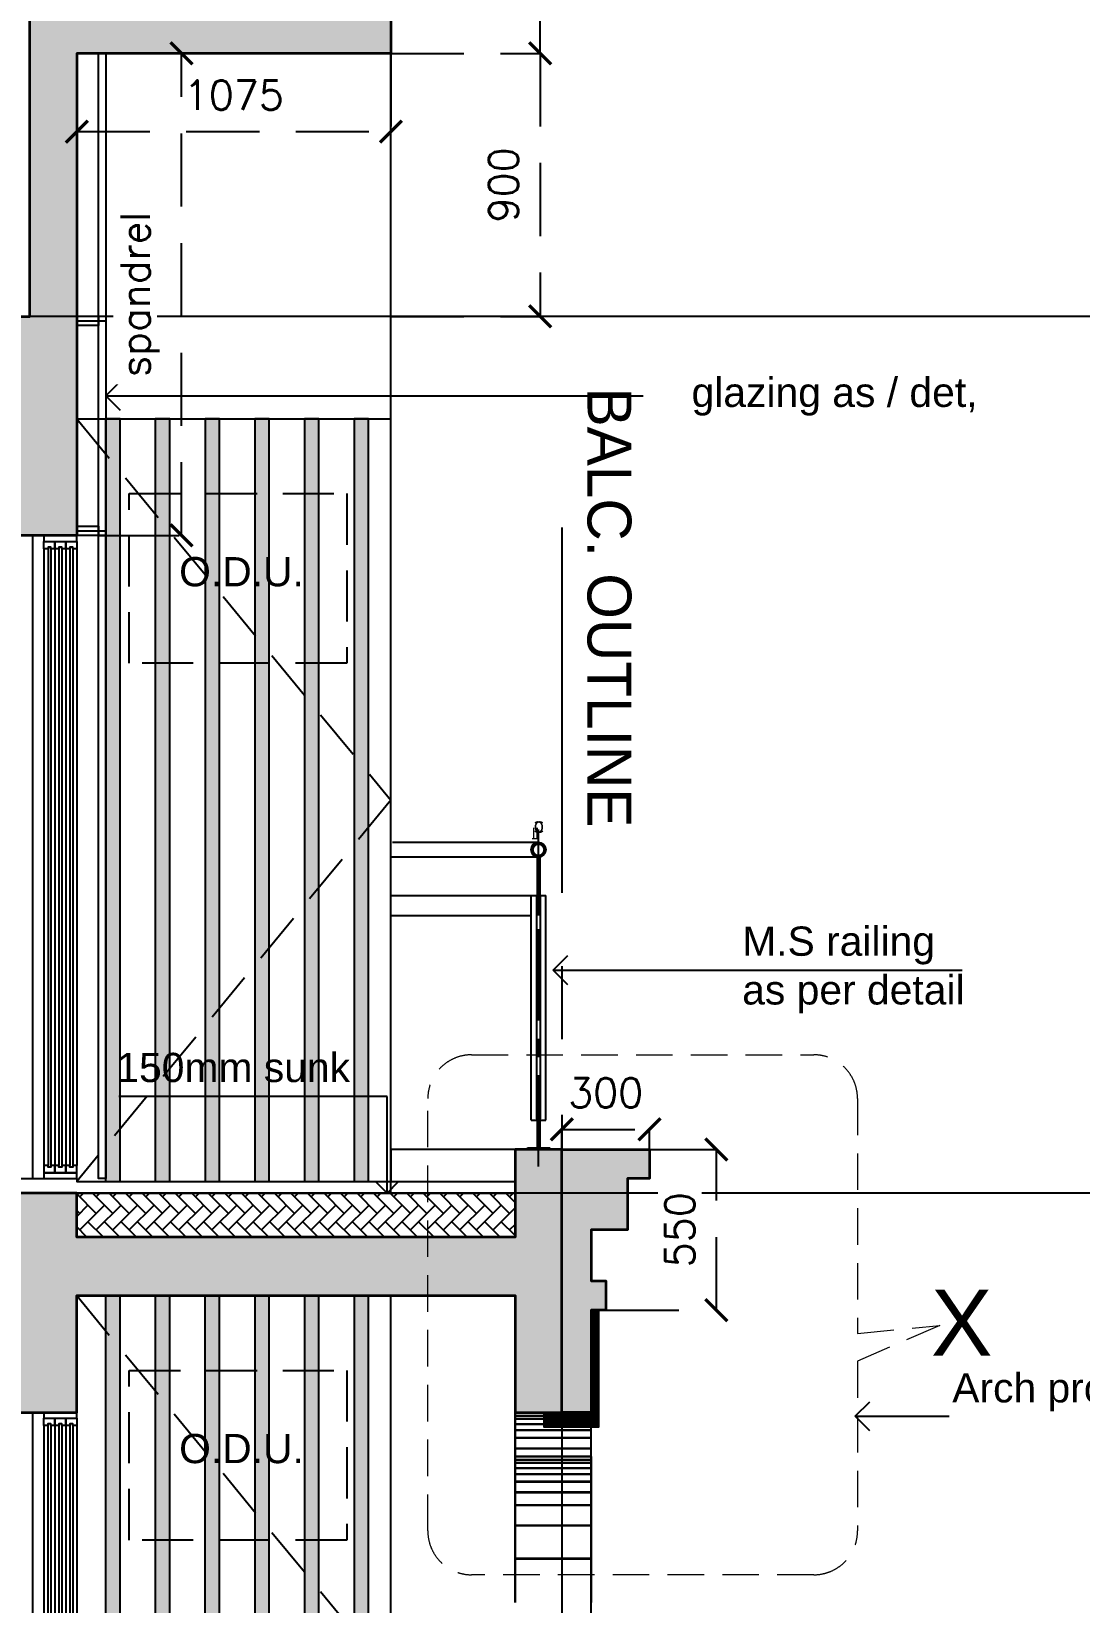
# Model space of a CAD drawing. Header units: millimetres. Extents: x 1066295 to 1300022, y -5734212 to -5454663.
# Drawn here: x 1150034 to 1153621, y -5595594 to -5590218 of the extents above; entities that cross this region are included whole.
import ezdxf

# ---------------------------------------------------------------- set-up
doc = ezdxf.new("R2010")
doc.units = ezdxf.units.MM
doc.header["$LTSCALE"] = 1000
doc.header["$MEASUREMENT"] = 0
for name, pattern in [('AUDIT_D_120904163729-0', [0]), ('T9_PROFILE SECTIONS$0$( Hidden )', [0.375, 0.25, -0.125]), ('T9_PROFILE SECTIONS$0$AUDIT_D_120904163729-0', [0]), ('T9_PROFILE SECTIONS$0$CENTER', [2, 1.25, -0.25, 0.25, -0.25]), ('T9_PROFILE SECTIONS$0$HIDDEN', [0.375, 0.25, -0.125]), ('T9_PROFILE SECTIONS$0$HIDDEN2', [0.1875, 0.125, -0.0625]), ('T9_PROFILE SECTIONS$0$T10(T7 IS SIMILAR BUT MIRROR) - DIMENSION & TEXTING$0$HIDDEN', [0.375, 0.25, -0.125]), ('T9_PROFILE SECTIONS$0$T8_PROFILE SECTIONS$0$PHANTOM2', [1.25, 0.625, -0.125, 0.125, -0.125, 0.125, -0.125])]:
    doc.linetypes.add(name, pattern=pattern)
doc.layers.get('0').update_dxf_attribs({"linetype": 'AUDIT_D_120904163729-0'})
for name, color, linetype in [('T9_PROFILE SECTIONS$0$a-alu frame', 4, 'Continuous'), ('T9_PROFILE SECTIONS$0$A-DIM', 2, 'Continuous'), ('T9_PROFILE SECTIONS$0$a-ele', 8, 'Continuous'), ('T9_PROFILE SECTIONS$0$A-SUNK SLAB', 251, 'T9_PROFILE SECTIONS$0$AUDIT_D_120904163729-0'), ('T9_PROFILE SECTIONS$0$a-window', 5, 'Continuous'), ('T9_PROFILE SECTIONS$0$DETAIL TEXT', 84, 'T9_PROFILE SECTIONS$0$HIDDEN'), ('T9_PROFILE SECTIONS$0$Elev 01', 8, 'Continuous'), ('T9_PROFILE SECTIONS$0$ELEV 5', 8, 'Continuous'), ('T9_PROFILE SECTIONS$0$F.F.L', 36, 'Continuous'), ('T9_PROFILE SECTIONS$0$GLASS', 5, 'Continuous'), ('T9_PROFILE SECTIONS$0$HATCH 150', 8, 'Continuous'), ('T9_PROFILE SECTIONS$0$Leader', 2, 'T9_PROFILE SECTIONS$0$AUDIT_D_120904163729-0'), ('T9_PROFILE SECTIONS$0$LEVEL', 7, 'Continuous'), ('T9_PROFILE SECTIONS$0$T10(T7 IS SIMILAR BUT MIRROR) - DIMENSION & TEXTING$0$A-DIMENSIONS', 2, 'T9_PROFILE SECTIONS$0$T10(T7 IS SIMILAR BUT MIRROR) - DIMENSION & TEXTING$0$HIDDEN'), ('T9_PROFILE SECTIONS$0$T8_PROFILE SECTIONS$0$A-BUILDING LINE TURNS HERE', 252, 'T9_PROFILE SECTIONS$0$T8_PROFILE SECTIONS$0$PHANTOM2')]:
    doc.layers.add(name, color=color, linetype=linetype)
for name, color, linetype, lineweight in [('T9_PROFILE SECTIONS$0$A-SLAB', 3, 'Continuous', 35), ('T9_PROFILE SECTIONS$0$a-Text', 4, 'Continuous', 0), ('T9_PROFILE SECTIONS$0$ele', 1, 'Continuous', 30), ('T9_PROFILE SECTIONS$0$R0-18-10-2014-T1-1st Podium Floor Plan$0$Text', 7, 'Continuous', 0)]:
    doc.layers.add(name, color=color, linetype=linetype, lineweight=lineweight)
doc.styles.add('T9_PROFILE SECTIONS$0$arial', font='sanss___.ttf')
doc.styles.add('T9_PROFILE SECTIONS$0$ARIAL ARROW', font='arial.ttf')
doc.styles.add('T9_PROFILE SECTIONS$0$Romans 1', font='romans.shx', dxfattribs={"height": 100})
doc.styles.add('T9_PROFILE SECTIONS$0$STANDARD', font='GOTHIC.TTF')
doc.dimstyles.new('T9_PROFILE SECTIONS$0$ALPINE S', dxfattribs={"dimscale": 0, "dimtxt": 100, "dimasz": 75, "dimexe": 0, "dimexo": 0, "dimgap": 75, "dimtad": 1, "dimdec": 0, "dimzin": 0, "dimdsep": 46, "dimtxsty": 'T9_PROFILE SECTIONS$0$Romans 1', "dimblk": 'T9_PROFILE SECTIONS$0$_ArchTick', "dimcen": 0.09, "dimclrd": 256, "dimclre": 256, "dimclrt": 7, "dimadec": 0, "dimazin": 0, "dimtfac": 1, "dimtdec": 0, "dimtofl": 0, "dimtmove": 1, "dimatfit": 0, "dimldrblk": 'T9_PROFILE SECTIONS$0$_Open90', "dimfxl": 1, "dimtolj": 1, "dimtzin": 0, "dimarcsym": 0})
pattern_1 = [(217.5, (-4522893.099, -7307377.988), (0.62993358, -19.26823769), [0, -15.2, 0, -17, 0, -16.25]), (187.5, (-4522893.1, -7307377.988), (-17.69776705, -28.22146065), [0, -8.2, 0, -13.7, 0, -5.25]), (147.5, (-4522880.799, -7307377.988), (-31.141418618, -0.056590535), [0, -5, 0, -18, 0, -23.5]), (137.5, (-4522880.8, -7307377.988), (-30.06126605, -8.77675565), [0, -2.5, 0, -11.8, 0, -13.5])]

# ---------------------------------------------------------------- blocks, each defined once
blk = doc.blocks.new('T9_PROFILE SECTIONS$0$A$C04612184')
at = {"layer": 'T9_PROFILE SECTIONS$0$LEVEL', "color": 8, "linetype": 'T9_PROFILE SECTIONS$0$HIDDEN2', "ltscale": 5}
for p, q in [((89.8181, 100.715), (-67.8271, 100.715)), ((89.8181, 97.715), (-67.8271, 97.715))]:
    blk.add_line(p, q, dxfattribs=at)
blk = doc.blocks.new('T9_PROFILE SECTIONS$0$window with railing')
at = {"layer": 'T9_PROFILE SECTIONS$0$a-ele'}
blk.add_lwpolyline([(-11244.9, -340863.7), (-11244.9, -338663.7)], dxfattribs=at)
at = {"layer": 'T9_PROFILE SECTIONS$0$a-window', "color": 250}
for p, q in [((-11394.9, -338708.7), (-11394.9, -340818.7)), ((-11381.6, -338708.7), (-11381.6, -340818.7)), ((-11371.6, -338708.7), (-11371.6, -340818.7))]:
    blk.add_line(p, q, dxfattribs=at)
at = {"layer": 'T9_PROFILE SECTIONS$0$a-window', "color": 1}
for p, q in [((-11357.4, -338708.7), (-11357.4, -340818.7)), ((-11319.9, -338708.7), (-11319.9, -340818.7)), ((-11319.9, -338708.7), (-11319.9, -340818.7)), ((-11282.4, -338708.7), (-11282.4, -340818.7))]:
    blk.add_line(p, q, dxfattribs=at)
at = {"layer": 'T9_PROFILE SECTIONS$0$a-window', "color": 5}
for p, q in [((-11344.1, -338708.7), (-11344.1, -340818.7)), ((-11334.1, -338708.7), (-11334.1, -340818.7)), ((-11306.6, -338708.7), (-11306.6, -340818.7)), ((-11296.6, -338708.7), (-11296.6, -340818.7))]:
    blk.add_line(p, q, dxfattribs=at)
at = {"layer": 'T9_PROFILE SECTIONS$0$a-window', "color": 4}
for points in [[(-11394.9, -338683.7), (-11394.9, -338663.7), (-11282.4, -338663.7), (-11282.4, -338683.7)], [(-11371.6, -338708.7), (-11357.4, -338708.7), (-11357.4, -338683.7), (-11394.9, -338683.7), (-11394.9, -338708.7), (-11381.6, -338708.7), (-11381.6, -338702.7), (-11371.6, -338702.7)], [(-11334.1, -338708.7), (-11319.9, -338708.7), (-11319.9, -338683.7), (-11357.4, -338683.7), (-11357.4, -338708.7), (-11344.1, -338708.7), (-11344.1, -338702.7), (-11334.1, -338702.7)], [(-11296.6, -338708.7), (-11282.4, -338708.7), (-11282.4, -338683.7), (-11319.9, -338683.7), (-11319.9, -338708.7), (-11306.6, -338708.7), (-11306.6, -338702.7), (-11296.6, -338702.7)], [(-11371.6, -340818.7), (-11357.4, -340818.7), (-11357.4, -340843.7), (-11394.9, -340843.7), (-11394.9, -340818.7), (-11381.6, -340818.7), (-11381.6, -340824.7), (-11371.6, -340824.7)], [(-11394.9, -340863.7), (-11394.9, -340843.7), (-11282.4, -340843.7), (-11282.4, -340863.7)], [(-11334.1, -340818.7), (-11319.9, -340818.7), (-11319.9, -340843.7), (-11357.4, -340843.7), (-11357.4, -340818.7), (-11344.1, -340818.7), (-11344.1, -340824.7), (-11334.1, -340824.7)], [(-11296.6, -340818.7), (-11282.4, -340818.7), (-11282.4, -340843.7), (-11319.9, -340843.7), (-11319.9, -340818.7), (-11306.6, -340818.7), (-11306.6, -340824.7), (-11296.6, -340824.7)]]:
    blk.add_lwpolyline(points, close=True, dxfattribs=at)
blk = doc.blocks.new('T9_PROFILE SECTIONS$0$grn')
at = {"layer": 'T9_PROFILE SECTIONS$0$ELEV 5', "ltscale": 0.7}
h = blk.add_hatch(color=256, dxfattribs=at)
h.dxf.hatch_style = 1
h.paths.add_polyline_path([(-50155, 286311.7), (-50205, 286311.7), (-50205, 283701.7), (-50155, 283701.7)])
h.paths.add_polyline_path([(-50325, 286311.7), (-50375, 286311.7), (-50375, 283701.7), (-50325, 283701.7)])
h.paths.add_polyline_path([(-50495, 286311.7), (-50545, 286311.7), (-50545, 283701.7), (-50495, 283701.7)])
h.paths.add_polyline_path([(-50665, 286311.7), (-50715, 286311.7), (-50715, 283701.7), (-50665, 283701.7)])
h.paths.add_polyline_path([(-50835, 286311.7), (-50885, 286311.7), (-50885, 283701.7), (-50835, 283701.7)])
h.paths.add_polyline_path([(-51005, 286311.7), (-51055, 286311.7), (-51055, 283701.7), (-51005, 283701.7)])
at = {"layer": 'T9_PROFILE SECTIONS$0$Elev 01', "linetype": 'ByBlock'}
for points in [[(-51005, 286311.7), (-51055, 286311.7), (-51055, 283701.7), (-51005, 283701.7)], [(-50835, 286311.7), (-50885, 286311.7), (-50885, 283701.7), (-50835, 283701.7)], [(-50665, 286311.7), (-50715, 286311.7), (-50715, 283701.7), (-50665, 283701.7)], [(-50495, 286311.7), (-50545, 286311.7), (-50545, 283701.7), (-50495, 283701.7)], [(-50325, 286311.7), (-50375, 286311.7), (-50375, 283701.7), (-50325, 283701.7)], [(-50155, 286311.7), (-50205, 286311.7), (-50205, 283701.7), (-50155, 283701.7)]]:
    blk.add_lwpolyline(points, close=True, dxfattribs=at)
at = {"layer": 'T9_PROFILE SECTIONS$0$ELEV 5', "ltscale": 0.7}
for p, q in [((-50078.9, 283701.7), (-50078.9, 286311.7)), ((-49393.9, 283811.7), (-49393.9, 285911.7))]:
    blk.add_line(p, q, dxfattribs=at)
at = {"layer": 'T9_PROFILE SECTIONS$0$ELEV 5', "linetype": 'T9_PROFILE SECTIONS$0$( Hidden )', "ltscale": 0.7}
blk.add_lwpolyline([(-51153.9, 286311.7), (-50078.9, 285006.7), (-51153.9, 283701.7)], dxfattribs=at)
blk.add_lwpolyline([(-50974.2, 286055.2), (-50230.2, 286055.2), (-50230.2, 285475.2), (-50974.2, 285475.2)], close=True, dxfattribs=at)
at = {"layer": 'T9_PROFILE SECTIONS$0$a-alu frame', "linetype": 'Continuous', "xscale": -1}
blk.add_blockref('T9_PROFILE SECTIONS$0$window with railing', (-62548.8, 624575.4), dxfattribs=at)
at = {"layer": 'T9_PROFILE SECTIONS$0$R0-18-10-2014-T1-1st Podium Floor Plan$0$Text', "insert": (-50803.5, 285838.2), "char_height": 100, "width": 1133.401, "attachment_point": 1, "style": 'T9_PROFILE SECTIONS$0$ARIAL ARROW'}
blk.add_mtext('O.D.U.', dxfattribs=at)
blk = doc.blocks.new('T9_PROFILE SECTIONS$0$_ArchTick')
at = {"color": 0, "linetype": 'ByBlock', "const_width": 0.15}
blk.add_lwpolyline([(-0.5, -0.5), (0.5, 0.5)], dxfattribs=at)
blk = doc.blocks.new('T9_PROFILE SECTIONS$0$A$C6E3644B4')
at = {"layer": 'T9_PROFILE SECTIONS$0$A-DIM', "ltscale": 0.7}
h = blk.add_hatch(color=8, dxfattribs=at)
edge = h.paths.add_edge_path()
edge.add_arc((0, 1025), 25, 0, 360)
edge = h.paths.add_edge_path(flags=17)
edge.add_arc((0, 1025), 20, 0, 360)
for points in [[(6, 868.7), (-6, 868.7), (-6, 843.7), (6, 843.7)], [(6, 130), (-6, 130), (-6, 105), (6, 105)]]:
    blk.add_hatch(color=8, dxfattribs=at).paths.add_polyline_path(points)
at = {"layer": 'T9_PROFILE SECTIONS$0$A-DIM', "color": 5, "linetype": 'T9_PROFILE SECTIONS$0$CENTER', "ltscale": 0.25}
blk.add_line((0, -59), (0, 1094.7), dxfattribs=at)
at = {"layer": 'T9_PROFILE SECTIONS$0$A-DIM', "ltscale": 0.7}
for p, q in [((-5, 1000.1), (-5, 868.4)), ((5, 1000.1), (5, 868.4)), ((25, 868.4), (-25, 868.4)), ((-25, 100.4), (-25, 868.4)), ((25, 100.4), (25, 868.4)), ((25, 100.4), (-25, 100.4)), ((-5, 100.4), (-5, 5)), ((5, 100.4), (5, 5))]:
    blk.add_line(p, q, dxfattribs=at)
blk.add_lwpolyline([(37.5, 5), (-37.5, 5), (-37.5, 0), (37.5, 0)], close=True, dxfattribs=at)
for radius in [25, 20]:
    blk.add_circle((0, 1025), radius, dxfattribs=at)
at = {"layer": 'T9_PROFILE SECTIONS$0$GLASS', "ltscale": 0.7}
for points in [[(-6, 868.4), (-6, 843.7), (6, 843.7), (6, 868.4)], [(-6, 105), (6, 105), (6, 868.4), (-6, 868.4)], [(-6, 130), (-6, 105), (6, 105), (6, 130)]]:
    blk.add_lwpolyline(points, close=True, dxfattribs=at)
at = {"layer": 'T9_PROFILE SECTIONS$0$DETAIL TEXT', "color": 0, "char_height": 40, "width": 489.252, "attachment_point": 1, "style": 'T9_PROFILE SECTIONS$0$arial'}
for s, insert in [('{\\fCalibri|b0|i0|c0|p34;C}', (-17.8, 1122.7)), ('{\\fCalibri|b0|i0|c0|p34;L}', (-2.8, 1100.5))]:
    blk.add_mtext(s, dxfattribs=dict(at, insert=insert))
blk = doc.blocks.new('*D436')
at = {"layer": 'T9_PROFILE SECTIONS$0$T10(T7 IS SIMILAR BUT MIRROR) - DIMENSION & TEXTING$0$A-DIMENSIONS', "linetype": 'T9_PROFILE SECTIONS$0$HIDDEN', "lineweight": -2, "transparency": 16777216}
for p, q in [((1153009.7, -5587895.1), (1153520.3, -5587895.1)), ((1153009.7, -5588795.1), (1153520.3, -5588795.1))]:
    blk.add_line(p, q, dxfattribs=at)
at = {"layer": 'T9_PROFILE SECTIONS$0$T10(T7 IS SIMILAR BUT MIRROR) - DIMENSION & TEXTING$0$A-DIMENSIONS', "lineweight": -2, "transparency": 16777216}
blk.add_line((1153520.3, -5587895.1), (1153520.3, -5588795.1), dxfattribs=at)
at = {"layer": 'T9_PROFILE SECTIONS$0$T10(T7 IS SIMILAR BUT MIRROR) - DIMENSION & TEXTING$0$A-DIMENSIONS', "linetype": 'ByBlock', "lineweight": -2, "transparency": 16777216, "xscale": 75, "yscale": 75, "zscale": 75}
for p, rotation in [((1153520.3, -5587895.1), 90), ((1153520.3, -5588795.1), 270)]:
    blk.add_blockref('T9_PROFILE SECTIONS$0$_ArchTick', p, dxfattribs=dict(at, rotation=rotation))
at = {"layer": 'T9_PROFILE SECTIONS$0$T10(T7 IS SIMILAR BUT MIRROR) - DIMENSION & TEXTING$0$A-DIMENSIONS', "color": 7, "linetype": 'ByBlock', "transparency": 16777216, "insert": (1153395.3, -5588345.1), "char_height": 100, "attachment_point": 5, "rotation": 90, "style": 'T9_PROFILE SECTIONS$0$Romans 1', "bg_fill": 3, "box_fill_scale": 1.25, "bg_fill_color": 256, "bg_fill_true_color": 13158600, "bg_fill_transparency": 0}
blk.add_mtext('\\A1;900', dxfattribs=at)
blk = doc.blocks.new('T9_PROFILE SECTIONS$0$_Open90')
at = {"color": 0, "linetype": 'ByBlock', "lineweight": -2}
for p, q in [((0, 0), (-1, 0)), ((-0.5, 0.5), (0, 0)), ((0, 0), (-0.5, -0.5))]:
    blk.add_line(p, q, dxfattribs=at)
blk = doc.blocks.new('*D437')
at = {"layer": 'T9_PROFILE SECTIONS$0$T10(T7 IS SIMILAR BUT MIRROR) - DIMENSION & TEXTING$0$A-DIMENSIONS', "linetype": 'T9_PROFILE SECTIONS$0$HIDDEN', "lineweight": -2, "transparency": 16777216}
for p, q in [((1153009.7, -5586795.6), (1153520.3, -5586795.6)), ((1153009.7, -5587895.1), (1153520.3, -5587895.1))]:
    blk.add_line(p, q, dxfattribs=at)
at = {"layer": 'T9_PROFILE SECTIONS$0$T10(T7 IS SIMILAR BUT MIRROR) - DIMENSION & TEXTING$0$A-DIMENSIONS', "lineweight": -2, "transparency": 16777216}
blk.add_line((1153520.3, -5587895.1), (1153520.3, -5586795.6), dxfattribs=at)
at = {"layer": 'T9_PROFILE SECTIONS$0$T10(T7 IS SIMILAR BUT MIRROR) - DIMENSION & TEXTING$0$A-DIMENSIONS', "linetype": 'ByBlock', "lineweight": -2, "transparency": 16777216, "xscale": 75, "yscale": 75, "zscale": 75}
for p, rotation in [((1153520.3, -5586795.6), 90), ((1153520.3, -5587895.1), 270)]:
    blk.add_blockref('T9_PROFILE SECTIONS$0$_ArchTick', p, dxfattribs=dict(at, rotation=rotation))
at = {"layer": 'T9_PROFILE SECTIONS$0$T10(T7 IS SIMILAR BUT MIRROR) - DIMENSION & TEXTING$0$A-DIMENSIONS', "color": 7, "linetype": 'ByBlock', "transparency": 16777216, "insert": (1153395.3, -5587345.4), "char_height": 100, "attachment_point": 5, "rotation": 90, "style": 'T9_PROFILE SECTIONS$0$Romans 1', "bg_fill": 3, "box_fill_scale": 1.25, "bg_fill_color": 256, "bg_fill_true_color": 13158600, "bg_fill_transparency": 0}
blk.add_mtext('\\A1;1100', dxfattribs=at)
blk = doc.blocks.new('*D439')
at = {"layer": 'T9_PROFILE SECTIONS$0$T10(T7 IS SIMILAR BUT MIRROR) - DIMENSION & TEXTING$0$A-DIMENSIONS', "linetype": 'T9_PROFILE SECTIONS$0$HIDDEN', "lineweight": -2, "transparency": 16777216}
for p, q in [((1151934.7, -5587895.1), (1151934.7, -5588162.9)), ((1153009.7, -5587895.1), (1153009.7, -5588162.9))]:
    blk.add_line(p, q, dxfattribs=at)
at = {"layer": 'T9_PROFILE SECTIONS$0$T10(T7 IS SIMILAR BUT MIRROR) - DIMENSION & TEXTING$0$A-DIMENSIONS', "lineweight": -2, "transparency": 16777216}
blk.add_line((1151934.7, -5588162.9), (1153009.7, -5588162.9), dxfattribs=at)
at = {"layer": 'T9_PROFILE SECTIONS$0$T10(T7 IS SIMILAR BUT MIRROR) - DIMENSION & TEXTING$0$A-DIMENSIONS', "linetype": 'ByBlock', "lineweight": -2, "transparency": 16777216, "xscale": 75, "yscale": 75, "zscale": 75, "rotation": 180}
blk.add_blockref('T9_PROFILE SECTIONS$0$_ArchTick', (1151934.7, -5588162.9), dxfattribs=at)
at = {"layer": 'T9_PROFILE SECTIONS$0$T10(T7 IS SIMILAR BUT MIRROR) - DIMENSION & TEXTING$0$A-DIMENSIONS', "linetype": 'ByBlock', "lineweight": -2, "transparency": 16777216, "xscale": 75, "yscale": 75, "zscale": 75}
blk.add_blockref('T9_PROFILE SECTIONS$0$_ArchTick', (1153009.7, -5588162.9), dxfattribs=at)
at = {"layer": 'T9_PROFILE SECTIONS$0$T10(T7 IS SIMILAR BUT MIRROR) - DIMENSION & TEXTING$0$A-DIMENSIONS', "color": 7, "linetype": 'ByBlock', "transparency": 16777216, "insert": (1152472.2, -5588037.9), "char_height": 100, "attachment_point": 5, "style": 'T9_PROFILE SECTIONS$0$Romans 1', "bg_fill": 3, "box_fill_scale": 1.25, "bg_fill_color": 256, "bg_fill_true_color": 13158600, "bg_fill_transparency": 0}
blk.add_mtext('\\A1;1075', dxfattribs=at)
blk = doc.blocks.new('*D442')
at = {"layer": 'T9_PROFILE SECTIONS$0$T10(T7 IS SIMILAR BUT MIRROR) - DIMENSION & TEXTING$0$A-DIMENSIONS', "linetype": 'T9_PROFILE SECTIONS$0$HIDDEN', "lineweight": -2, "transparency": 16777216}
for p, q in [((1153894.7, -5591645.1), (1154123.4, -5591645.1)), ((1153744.7, -5592195.1), (1154123.4, -5592195.1))]:
    blk.add_line(p, q, dxfattribs=at)
at = {"layer": 'T9_PROFILE SECTIONS$0$T10(T7 IS SIMILAR BUT MIRROR) - DIMENSION & TEXTING$0$A-DIMENSIONS', "lineweight": -2, "transparency": 16777216}
blk.add_line((1154123.4, -5592195.1), (1154123.4, -5591645.1), dxfattribs=at)
at = {"layer": 'T9_PROFILE SECTIONS$0$T10(T7 IS SIMILAR BUT MIRROR) - DIMENSION & TEXTING$0$A-DIMENSIONS', "linetype": 'ByBlock', "lineweight": -2, "transparency": 16777216, "xscale": 75, "yscale": 75, "zscale": 75}
for p, rotation in [((1154123.4, -5591645.1), 90), ((1154123.4, -5592195.1), 270)]:
    blk.add_blockref('T9_PROFILE SECTIONS$0$_ArchTick', p, dxfattribs=dict(at, rotation=rotation))
at = {"layer": 'T9_PROFILE SECTIONS$0$T10(T7 IS SIMILAR BUT MIRROR) - DIMENSION & TEXTING$0$A-DIMENSIONS', "color": 7, "linetype": 'ByBlock', "transparency": 16777216, "insert": (1153998.4, -5591920.1), "char_height": 100, "attachment_point": 5, "rotation": 90, "style": 'T9_PROFILE SECTIONS$0$Romans 1', "bg_fill": 3, "box_fill_scale": 1.25, "bg_fill_color": 256, "bg_fill_true_color": 13158600, "bg_fill_transparency": 0}
blk.add_mtext('\\A1;550', dxfattribs=at)
blk = doc.blocks.new('*D443')
at = {"layer": 'T9_PROFILE SECTIONS$0$T10(T7 IS SIMILAR BUT MIRROR) - DIMENSION & TEXTING$0$A-DIMENSIONS', "linetype": 'T9_PROFILE SECTIONS$0$HIDDEN', "lineweight": -2, "transparency": 16777216}
for p, q in [((1153594.7, -5591645.1), (1153594.7, -5591576.5)), ((1153894.7, -5591645.1), (1153894.7, -5591576.5))]:
    blk.add_line(p, q, dxfattribs=at)
at = {"layer": 'T9_PROFILE SECTIONS$0$T10(T7 IS SIMILAR BUT MIRROR) - DIMENSION & TEXTING$0$A-DIMENSIONS', "lineweight": -2, "transparency": 16777216}
blk.add_line((1153594.7, -5591576.5), (1153894.7, -5591576.5), dxfattribs=at)
at = {"layer": 'T9_PROFILE SECTIONS$0$T10(T7 IS SIMILAR BUT MIRROR) - DIMENSION & TEXTING$0$A-DIMENSIONS', "color": 7, "linetype": 'ByBlock', "transparency": 16777216, "insert": (1153744.7, -5591451.5), "char_height": 100, "attachment_point": 5, "style": 'T9_PROFILE SECTIONS$0$Romans 1', "bg_fill": 3, "box_fill_scale": 1.25, "bg_fill_color": 256, "bg_fill_true_color": 13158600, "bg_fill_transparency": 0}
blk.add_mtext('\\A1;300', dxfattribs=at)
at = {"layer": 'T9_PROFILE SECTIONS$0$T10(T7 IS SIMILAR BUT MIRROR) - DIMENSION & TEXTING$0$A-DIMENSIONS', "linetype": 'ByBlock', "lineweight": -2, "transparency": 16777216, "xscale": 75, "yscale": 75, "zscale": 75, "rotation": 180}
blk.add_blockref('T9_PROFILE SECTIONS$0$_ArchTick', (1153594.7, -5591576.5), dxfattribs=at)
at = {"layer": 'T9_PROFILE SECTIONS$0$T10(T7 IS SIMILAR BUT MIRROR) - DIMENSION & TEXTING$0$A-DIMENSIONS', "linetype": 'ByBlock', "lineweight": -2, "transparency": 16777216, "xscale": 75, "yscale": 75, "zscale": 75}
blk.add_blockref('T9_PROFILE SECTIONS$0$_ArchTick', (1153894.7, -5591576.5), dxfattribs=at)
blk = doc.blocks.new('*D444')
at = {"layer": 'T9_PROFILE SECTIONS$0$T10(T7 IS SIMILAR BUT MIRROR) - DIMENSION & TEXTING$0$A-DIMENSIONS', "linetype": 'T9_PROFILE SECTIONS$0$HIDDEN', "lineweight": -2, "transparency": 16777216}
for p, q in [((1152034.7, -5587895.1), (1152292.9, -5587895.1)), ((1152034.7, -5589544.3), (1152292.9, -5589544.3))]:
    blk.add_line(p, q, dxfattribs=at)
at = {"layer": 'T9_PROFILE SECTIONS$0$T10(T7 IS SIMILAR BUT MIRROR) - DIMENSION & TEXTING$0$A-DIMENSIONS', "lineweight": -2, "transparency": 16777216}
blk.add_line((1152292.9, -5589544.3), (1152292.9, -5587895.1), dxfattribs=at)
at = {"layer": 'T9_PROFILE SECTIONS$0$T10(T7 IS SIMILAR BUT MIRROR) - DIMENSION & TEXTING$0$A-DIMENSIONS', "linetype": 'ByBlock', "lineweight": -2, "transparency": 16777216, "xscale": 75, "yscale": 75, "zscale": 75}
for p, rotation in [((1152292.9, -5587895.1), 90), ((1152292.9, -5589544.3), 270)]:
    blk.add_blockref('T9_PROFILE SECTIONS$0$_ArchTick', p, dxfattribs=dict(at, rotation=rotation))
at = {"layer": 'T9_PROFILE SECTIONS$0$T10(T7 IS SIMILAR BUT MIRROR) - DIMENSION & TEXTING$0$A-DIMENSIONS', "color": 7, "linetype": 'ByBlock', "transparency": 16777216, "insert": (1152151.2, -5588719.7), "char_height": 100, "attachment_point": 5, "rotation": 90, "style": 'T9_PROFILE SECTIONS$0$Romans 1', "bg_fill": 3, "box_fill_scale": 1.25, "bg_fill_color": 256, "bg_fill_true_color": 13158600, "bg_fill_transparency": 0}
blk.add_mtext('\\A1;spandrel', dxfattribs=at)
blk = doc.blocks.new('T9_PROFILE SECTIONS')
at = {"layer": 'T9_PROFILE SECTIONS$0$A-DIM', "ltscale": 0.7}
h = blk.add_hatch(color=8, dxfattribs=at)
edge = h.paths.add_edge_path()
edge.add_arc((1153514.7034, -5590620.054), 25, 180, 540, ccw=False)
edge = h.paths.add_edge_path(flags=17)
edge.add_arc((1153514.7034, -5590620.054), 20, 180, 540, ccw=False)
blk.add_hatch(color=8, dxfattribs=at).paths.add_polyline_path([(1153508.6741, -5590776.3065), (1153520.6741, -5590776.3065), (1153520.6741, -5590801.3065), (1153508.6741, -5590801.3065)])
at = {"layer": 'T9_PROFILE SECTIONS$0$A-SUNK SLAB', "linetype": 'ByBlock'}
h = blk.add_hatch(dxfattribs=at)
h.set_pattern_fill('AR-HBONE', color=256, scale=10)
h.set_pattern_definition([(135, (-4515196.416, -7052599.58), (-56.5685425, 2e-14), [120, -40]), (225, (-4515224.7, -7052571.298), (-56.5685425, 2e-14), [120, -40])])
h.paths.add_polyline_path([(1153434.7034, -5591945.054), (1151934.7034, -5591945.054), (1151934.7034, -5591795.054), (1153434.7034, -5591795.054)])
at = {"layer": 'T9_PROFILE SECTIONS$0$HATCH 150'}
h = blk.add_hatch(color=8, dxfattribs=at)
h.dxf.hatch_style = 1
h.paths.add_polyline_path([(1149971.3296, -5588795.054), (1151774.6519, -5588795.0546), (1151774.6519, -5587745.0733), (1152849.6474, -5587745.0733), (1152849.6474, -5585490.1919), (1153439.8417, -5585490.2476), (1153439.8417, -5585590.2797), (1153314.8015, -5585590.2797), (1153314.8015, -5586470.5612), (1153164.7533, -5586470.5612), (1153164.7533, -5586695.5607), (1153214.7693, -5586695.5607), (1153214.7693, -5586795.6135), (1153009.7034, -5586795.6135), (1153009.7034, -5587895.1215), (1151934.7034, -5587895.1215), (1151934.7034, -5589545.0541), (1151734.7034, -5589545.054), (1151734.7034, -5588945.0542), (1149971.3296, -5588945.0542)])
h = blk.add_hatch(color=8, dxfattribs=at)
h.dxf.hatch_style = 1
h.paths.add_polyline_path([(1153434.7034, -5591645.054), (1153434.7034, -5591795.054), (1153434.7034, -5591945.054), (1151934.7034, -5591945.054), (1151934.7034, -5591795.054), (1149971.3296, -5591795.054), (1149971.3296, -5591995.054), (1151734.7034, -5591995.054), (1151734.7034, -5592545.054), (1151934.7034, -5592545.054), (1151934.7034, -5592145.054), (1153434.7034, -5592145.054), (1153434.7034, -5592545.054), (1153594.7034, -5592545.054), (1153594.7034, -5591645.054)])
h = blk.add_hatch(dxfattribs=at)
h.set_pattern_fill('AR-SAND', color=8, scale=10, angle=450)
h.set_pattern_definition(pattern_1)
h.paths.add_polyline_path([(1153594.7034, -5592545.408), (1153594.7034, -5592545.054), (1153594.7034, -5591645.054), (1153894.7034, -5591645.054), (1153894.7034, -5591745.0546), (1153819.733, -5591745.0546), (1153819.733, -5591920.055), (1153694.733, -5591920.055), (1153694.733, -5592095.0546), (1153744.733, -5592095.0546), (1153744.733, -5592195.055), (1153694.6543, -5592195.0673), (1153694.7403, -5592545.408)])
h = blk.add_hatch(dxfattribs=at)
h.set_pattern_fill('AR-SAND', color=8, scale=10, angle=450)
h.set_pattern_definition(pattern_1)
h.paths.add_polyline_path([(1153594.7034, -5592545.408), (1153594.7034, -5592545.054), (1153594.7034, -5591645.054), (1153894.7034, -5591645.054), (1153894.7034, -5591745.0546), (1153819.733, -5591745.0546), (1153819.733, -5591920.055), (1153694.733, -5591920.055), (1153694.733, -5592095.0546), (1153744.733, -5592095.0546), (1153744.733, -5592195.055), (1153694.6543, -5592195.0673), (1153694.7403, -5592545.408)])
at = {"layer": 'T9_PROFILE SECTIONS$0$T10(T7 IS SIMILAR BUT MIRROR) - DIMENSION & TEXTING$0$A-DIMENSIONS', "linetype": 'ByBlock'}
h = blk.add_hatch(dxfattribs=at)
h.set_pattern_fill('ANSI31', color=256, scale=25)
h.set_pattern_definition([(45, (33860.9225, 76800), (-2.2097086912, 2.2097086912), [])])
edge = h.paths.add_edge_path()
edge.add_line((1153535.6039, -5592545.054), (1153694.7001, -5592545.0332))
edge.add_line((1153694.7001, -5592545.0332), (1153694.6543, -5592195.0673))
edge.add_line((1153694.6543, -5592195.0673), (1153719.6936, -5592195.0611))
edge.add_line((1153719.6936, -5592195.0611), (1153719.6936, -5592595.0541))
edge.add_line((1153719.6936, -5592595.0541), (1153534.6665, -5592595.0541))
edge.add_line((1153534.6665, -5592595.0541), (1153534.6665, -5592545.408))
at = {"layer": 'T9_PROFILE SECTIONS$0$A-DIM', "color": 5, "linetype": 'T9_PROFILE SECTIONS$0$CENTER', "ltscale": 0.25}
blk.add_line((1153514.7034, -5590844.7498), (1153514.7034, -5590550.3419), dxfattribs=at)
at = {"layer": 'T9_PROFILE SECTIONS$0$A-DIM', "ltscale": 0.7}
for p, q in [((1153509.7034, -5590644.9186), (1153509.7034, -5590776.654)), ((1153519.7034, -5590644.9186), (1153519.7034, -5590776.654)), ((1153489.7034, -5590844.7499), (1153489.7034, -5590776.654)), ((1153489.7034, -5590776.654), (1153539.7034, -5590776.654)), ((1153539.7034, -5590844.7497), (1153539.7034, -5590776.654))]:
    blk.add_line(p, q, dxfattribs=at)
for radius in [25, 20]:
    blk.add_circle((1153514.7034, -5590620.054), radius, dxfattribs=at)
at = {"layer": 'T9_PROFILE SECTIONS$0$A-SLAB', "linetype": 'ByBlock'}
for points in [[(1149971.3296, -5588795.054), (1151774.6519, -5588795.0546), (1151774.6519, -5587745.0733), (1152849.6474, -5587745.0733), (1152849.6474, -5585490.1919), (1153439.8417, -5585490.2476), (1153439.8417, -5585590.2797), (1153314.8015, -5585590.2797), (1153314.8015, -5586470.5612), (1153164.7533, -5586470.5612), (1153164.7533, -5586695.5607), (1153214.7693, -5586695.5607), (1153214.7693, -5586795.6135), (1153009.7034, -5586795.6135), (1153009.7034, -5587895.1215), (1151934.7034, -5587895.1215), (1151934.7034, -5589545.0541), (1151734.7034, -5589545.054), (1151734.7034, -5588945.0542), (1149971.3296, -5588945.0542)], [(1153434.7034, -5591645.054), (1153434.7034, -5591795.054), (1153434.7034, -5591945.054), (1151934.7034, -5591945.054), (1151934.7034, -5591795.054), (1149971.3296, -5591795.054), (1149971.3296, -5591995.054), (1151734.7034, -5591995.054), (1151734.7034, -5592545.054), (1151934.7034, -5592545.054), (1151934.7034, -5592145.054), (1153434.7034, -5592145.054), (1153434.7034, -5592545.054), (1153594.7034, -5592545.054), (1153594.7034, -5591645.054)], [(1153594.7034, -5592545.408), (1153594.7034, -5592545.054), (1153594.7034, -5592545.054), (1153594.7034, -5591645.054), (1153894.7034, -5591645.054), (1153894.7034, -5591745.0546), (1153819.733, -5591745.0546), (1153819.733, -5591920.055), (1153694.733, -5591920.055), (1153694.733, -5592095.0546), (1153744.733, -5592095.0546), (1153744.733, -5592195.055), (1153694.6543, -5592195.0673), (1153694.7403, -5592545.408)], [(1153594.7034, -5592545.408), (1153594.7034, -5592545.054), (1153594.7034, -5592545.054), (1153594.7034, -5591645.054), (1153894.7034, -5591645.054), (1153894.7034, -5591745.0546), (1153819.733, -5591745.0546), (1153819.733, -5591920.055), (1153694.733, -5591920.055), (1153694.733, -5592095.0546), (1153744.733, -5592095.0546), (1153744.733, -5592195.055), (1153694.6543, -5592195.0673), (1153694.7403, -5592545.408)]]:
    blk.add_lwpolyline(points, close=True, dxfattribs=at)
at = {"layer": 'T9_PROFILE SECTIONS$0$A-SUNK SLAB', "linetype": 'ByBlock'}
blk.add_lwpolyline([(1153434.7034, -5591945.054), (1151934.7034, -5591945.054), (1151934.7034, -5591795.054), (1153434.7034, -5591795.054)], close=True, dxfattribs=at)
at = {"layer": 'T9_PROFILE SECTIONS$0$a-window', "linetype": 'ByBlock'}
for p, q in [((1151934.7034, -5588809.9602, -0.1458), (1152034.7356, -5588809.9602, -0.1458)), ((1151934.7034, -5589528.4593), (1152034.7356, -5589528.4593))]:
    blk.add_line(p, q, dxfattribs=at)
at = {"layer": 'T9_PROFILE SECTIONS$0$a-window', "linetype": 'ByBlock', "elevation": -0.1458}
for points in [[(1152034.7356, -5589544.3303), (1152009.7275, -5589544.3303), (1152009.7275, -5587895.1215), (1152034.7356, -5587895.1215)], [(1152009.7275, -5588825.8313), (1151934.7034, -5588825.8313), (1151934.7034, -5588794.0891), (1152009.7275, -5588794.0891)], [(1152034.7356, -5591745.038), (1152009.7275, -5591745.038), (1152009.7275, -5589544.3303), (1152034.7356, -5589544.3303)]]:
    blk.add_lwpolyline(points, close=True, dxfattribs=at)
at = {"layer": 'T9_PROFILE SECTIONS$0$a-window', "linetype": 'ByBlock'}
blk.add_lwpolyline([(1152009.7275, -5589544.3303), (1151934.7034, -5589544.3303), (1151934.7034, -5589512.5882), (1152009.7275, -5589512.5882)], close=True, dxfattribs=at)
at = {"layer": 'T9_PROFILE SECTIONS$0$ele', "color": 8}
for p, q in [((1153694.7034, -5592545.408), (1153434.6665, -5592545.408)), ((1153434.6665, -5592556.3056), (1153694.7034, -5592556.3056)), ((1153434.6665, -5592567.2032), (1153694.7034, -5592567.2032)), ((1153434.7034, -5593195.5043, -195.8408), (1153434.7034, -5592545.408)), ((1153434.6665, -5592585.2759), (1153694.7034, -5592585.2759)), ((1153434.6665, -5592605.6103), (1153694.7034, -5592605.6103)), ((1153434.6665, -5592631.7557), (1153694.7034, -5592631.7557)), ((1153434.6665, -5592668.0662), (1153694.7034, -5592668.0662)), ((1153694.7034, -5592695.408), (1153434.6665, -5592695.408)), ((1153694.7034, -5592695.408), (1153434.6665, -5592695.408)), ((1153434.6665, -5592717.2032), (1153694.7034, -5592717.2032)), ((1153695.0073, -5592695.6892, 32.9017), (1153434.7034, -5592695.6892, -102.5117)), ((1153695.0073, -5592695.6892, -1.2784), (1153434.9704, -5592695.6892, -1.2784)), ((1153434.9704, -5592706.5868, -1.2784), (1153695.0073, -5592706.5868, -1.2784)), ((1153434.9704, -5592717.4843, -1.2784), (1153695.0073, -5592717.4843, -1.2784)), ((1153695.0073, -5593195.5043, -197.1193), (1153695.0073, -5592695.6892, -1.2784)), ((1153434.6665, -5592735.2759), (1153694.7034, -5592735.2759)), ((1153434.6665, -5592755.6103), (1153694.7034, -5592755.6103)), ((1153434.6665, -5592781.7557), (1153694.7034, -5592781.7557)), ((1153434.6665, -5592781.9021), (1153694.7034, -5592781.9021)), ((1153434.9704, -5592735.5571, -1.2784), (1153695.0073, -5592735.5571, -1.2784)), ((1153434.9704, -5592755.8915, -1.2784), (1153695.0073, -5592755.8915, -1.2784)), ((1153434.9704, -5592782.0369, -1.2784), (1153695.0073, -5592782.0369, -1.2784)), ((1153434.6665, -5592818.0662), (1153694.7034, -5592818.0662)), ((1153434.9704, -5592818.3474, -1.2784), (1153695.0073, -5592818.3474, -1.2784)), ((1153434.6665, -5592861.6886), (1153694.7034, -5592861.6886)), ((1153434.9704, -5592861.9698, -1.2784), (1153695.0073, -5592861.9698, -1.2784)), ((1153434.6665, -5592931.9021), (1153694.7034, -5592931.9021)), ((1153434.9704, -5592932.1833, -1.2784), (1153695.0073, -5592932.1833, -1.2784)), ((1153434.6665, -5593045.054), (1153694.7034, -5593045.054)), ((1153434.9704, -5593045.3352, -1.2784), (1153695.0073, -5593045.3352, -1.2784))]:
    blk.add_line(p, q, dxfattribs=at)
at = {"layer": 'T9_PROFILE SECTIONS$0$Elev 01', "ltscale": 0.7}
for p, q in [((1153514.7034, -5590595.054), (1153014.894, -5590595.054)), ((1153514.7034, -5590645.054), (1153009.7034, -5590645.054)), ((1153009.7034, -5590776.654), (1153489.7034, -5590776.654)), ((1153009.7034, -5590844.7509), (1153489.7034, -5590844.7509))]:
    blk.add_line(p, q, dxfattribs=at)
at = {"layer": 'T9_PROFILE SECTIONS$0$Elev 01', "linetype": 'ByBlock'}
for points in [[(1152423.6144, -5589145.054), (1152373.6144, -5589145.054), (1152373.6144, -5591755.054), (1152423.6144, -5591755.054)], [(1152593.6144, -5589145.054), (1152543.6144, -5589145.054), (1152543.6144, -5591755.054), (1152593.6144, -5591755.054)], [(1152763.6144, -5589145.054), (1152713.6144, -5589145.054), (1152713.6144, -5591755.054), (1152763.6144, -5591755.054)], [(1152933.6144, -5589145.054), (1152883.6144, -5589145.054), (1152883.6144, -5591755.054), (1152933.6144, -5591755.054)]]:
    blk.add_lwpolyline(points, close=True, dxfattribs=at)
blk.add_lwpolyline([(1153434.7034, -5591645.054), (1153009.7034, -5591645.054), (1153009.7034, -5591755.054)], dxfattribs=at)
at = {"layer": 'T9_PROFILE SECTIONS$0$ELEV 5', "ltscale": 0.7}
blk.add_line((1153009.7034, -5591795.054), (1153009.7034, -5587895.1215), dxfattribs=at)
at = {"layer": 'T9_PROFILE SECTIONS$0$ELEV 5', "linetype": 'ByBlock'}
blk.add_line((1153694.7034, -5592545.0541), (1153694.6543, -5592195.0673), dxfattribs=at)
at = {"layer": 'T9_PROFILE SECTIONS$0$F.F.L', "linetype": 'Continuous', "ltscale": 0.1}
blk.add_lwpolyline([(1149971.3296, -5591745.054), (1151934.7034, -5591745.054), (1151934.7034, -5591755.054), (1153434.7034, -5591755.054)], dxfattribs=at)
at = {"layer": 'T9_PROFILE SECTIONS$0$GLASS', "ltscale": 0.7}
blk.add_lwpolyline([(1153520.6741, -5590776.654), (1153520.6741, -5590801.3065), (1153508.6741, -5590801.3065), (1153508.6741, -5590776.654)], close=True, dxfattribs=at)
blk.add_lwpolyline([(1153508.6741, -5590844.7498), (1153508.6741, -5590776.654), (1153520.6741, -5590776.654), (1153520.6741, -5590844.7497)], dxfattribs=at)
at = {"layer": 'T9_PROFILE SECTIONS$0$R0-18-10-2014-T1-1st Podium Floor Plan$0$Text', "linetype": 'T9_PROFILE SECTIONS$0$HIDDEN', "ltscale": 0.5, "elevation": -0.01}
blk.add_lwpolyline([(1154606.4365, -5592369.4839), (1154606.4365, -5592950.4143, -0.414213562), (1154456.4365, -5593100.4143), (1153286.0325, -5593100.4143, -0.414213562), (1153136.0325, -5592950.4143), (1153136.0325, -5591471.3731, -0.414213562), (1153286.0325, -5591321.3731), (1154456.4365, -5591321.3731, -0.414213562), (1154606.4365, -5591471.3731), (1154606.4365, -5592274.7298)], format="xyb", dxfattribs=at)
blk.add_lwpolyline([(1154606.4365, -5592274.7298), (1154887.9814, -5592247.0808), (1154606.4365, -5592369.4839)], dxfattribs=at)
at = {"layer": 'T9_PROFILE SECTIONS$0$T10(T7 IS SIMILAR BUT MIRROR) - DIMENSION & TEXTING$0$A-DIMENSIONS', "linetype": 'ByBlock'}
blk.add_lwpolyline([(1153535.6039, -5592545.054), (1153694.7001, -5592545.0332), (1153694.6543, -5592195.0673), (1153719.6936, -5592195.0611), (1153719.6936, -5592595.0541), (1153534.6665, -5592595.0541), (1153534.6665, -5592545.408)], dxfattribs=at)
at = {"layer": 'T9_PROFILE SECTIONS$0$T8_PROFILE SECTIONS$0$A-BUILDING LINE TURNS HERE', "ltscale": 2}
blk.add_line((1153594.7034, -5589517.6317), (1153594.7034, -5679767.0766), dxfattribs=at)
at = {"linetype": 'ByBlock'}
blk.add_blockref('T9_PROFILE SECTIONS$0$grn', (1203088.5847, -5878456.7282), dxfattribs=at)
at = {"layer": 'T9_PROFILE SECTIONS$0$a-alu frame', "linetype": 'Continuous', "xscale": -1}
blk.add_blockref('T9_PROFILE SECTIONS$0$window with railing', (1140539.828, -5250881.3673), dxfattribs=at)
at = {"layer": 'T9_PROFILE SECTIONS$0$A-SLAB', "linetype": 'ByBlock', "xscale": -1}
blk.add_blockref('T9_PROFILE SECTIONS$0$A$C6E3644B4', (1153514.7034, -5591645.054), dxfattribs=at)
at = {"layer": 'T9_PROFILE SECTIONS$0$LEVEL', "linetype": 'ByBlock', "xscale": 1000, "yscale": 1000, "zscale": 1000}
blk.add_blockref('T9_PROFILE SECTIONS$0$A$C04612184', (1171279.5443, -5689510.054, -0.01), dxfattribs=at)
at = {"layer": 'T9_PROFILE SECTIONS$0$a-Text', "linetype": 'ByBlock', "insert": (1153832.386, -5590543.3772), "char_height": 150, "width": 4718.082943, "attachment_point": 3, "rotation": 270, "style": 'T9_PROFILE SECTIONS$0$STANDARD'}
blk.add_mtext('BALC. OUTLINE ', dxfattribs=at)
at = {"layer": 'T9_PROFILE SECTIONS$0$DETAIL TEXT', "color": 0, "char_height": 40, "width": 489.25152, "attachment_point": 3, "style": 'T9_PROFILE SECTIONS$0$arial'}
for s, insert in [('{\\fCalibri|b0|i0|c0|p34;C}', (1153532.5238, -5590522.3545)), ('{\\fCalibri|b0|i0|c0|p34;L}', (1153517.4789, -5590544.532))]:
    blk.add_mtext(s, dxfattribs=dict(at, insert=insert))
at = {"layer": 'T9_PROFILE SECTIONS$0$R0-18-10-2014-T1-1st Podium Floor Plan$0$Text', "linetype": 'ByBlock', "style": 'T9_PROFILE SECTIONS$0$ARIAL ARROW'}
blk.add_text('X', height=225, dxfattribs=at).set_placement((1154858.0327, -5592350.1943, -0.01))
at = {"layer": 'T9_PROFILE SECTIONS$0$R0-18-10-2014-T1-1st Podium Floor Plan$0$Text', "char_height": 100, "width": 1133.401091, "style": 'T9_PROFILE SECTIONS$0$ARIAL ARROW'}
for s, insert, attachment_point in [('glazing as / det,', (1155016.8875, -5589135), 9), ('O.D.U.', (1152285.0815, -5589618.5478), 1), ('M.S railing \\Pas per detail\\P  ', (1154211.7207, -5590882.5478), 1), ('150mm sunk', (1152869.8936, -5591314.7381), 3), ('Arch profile as per elevation \\P  ', (1156063.8875, -5592845.5), 9)]:
    blk.add_mtext(s, dxfattribs=dict(at, insert=insert, attachment_point=attachment_point))
at = {"layer": 'T9_PROFILE SECTIONS$0$Leader'}
for points, override in [([(1152034.7356, -5589066.641, -0.0202), (1153872.3504, -5589066.641, -0.0202)], {"dimscale": 1, "dimasz": 100, "dimtad": 0, "dimclrd": 256}), ([(1153565.0233, -5591031.9442, 0), (1154964.8735, -5591031.9442, 0)], {"dimscale": 1, "dimasz": 100, "dimtad": 0, "dimclrd": 256}), ([(1152996.426, -5591795.054, 0), (1152996.426, -5591464.1345, 0), (1152078.9587, -5591464.1345, 0)], {"dimscale": 1, "dimtad": 0}), ([(1154597.9573, -5592558.141, -0.0202), (1154919.3504, -5592558.141, -0.0202)], {"dimscale": 1, "dimasz": 100, "dimtad": 0, "dimclrd": 256})]:
    blk.add_leader(points, dimstyle='T9_PROFILE SECTIONS$0$ALPINE S', override=override, dxfattribs=at)
at = {"layer": 'T9_PROFILE SECTIONS$0$T10(T7 IS SIMILAR BUT MIRROR) - DIMENSION & TEXTING$0$A-DIMENSIONS', "linetype": 'ByBlock'}
for base, p1, p2, picture, middle in [((1153520.3427, -5588795.054), (1153009.7034, -5587895.1215), (1153009.7034, -5588795.054), '*D436', (1153395.3427, -5588345.0878)), ((1154123.4161, -5591645.054), (1153744.733, -5592195.055), (1153894.7034, -5591645.054), '*D442', (1153998.4161, -5591920.0545))]:
    dim = blk.add_linear_dim(base=base, p1=p1, p2=p2, angle=90, dimstyle='T9_PROFILE SECTIONS$0$ALPINE S', override={"dimscale": 1, "dimfxl": 5, "dimtfill": 1, "dimarcsym": 1}, dxfattribs=at)
    dim.commit()
    dim.dimension.update_dxf_attribs({"geometry": picture, "text_midpoint": middle})
dim = blk.add_linear_dim(base=(1153520.3427, -5586795.6135), p1=(1153009.7034, -5587895.1215), p2=(1153009.7034, -5586795.6135), angle=270, dimstyle='T9_PROFILE SECTIONS$0$ALPINE S', override={"dimscale": 1, "dimfxl": 5, "dimtfill": 1, "dimarcsym": 1}, dxfattribs=at)
dim.commit()
dim.dimension.update_dxf_attribs({"geometry": '*D437', "text_midpoint": (1153395.3427, -5587345.3675)})
dim = blk.add_linear_dim(base=(1153894.7034, -5591576.5), p1=(1153594.7034, -5591645.054), p2=(1153894.7034, -5591645.054), dimstyle='T9_PROFILE SECTIONS$0$ALPINE S', override={"dimscale": 1, "dimfxl": 5, "dimtfill": 1, "dimarcsym": 1}, dxfattribs=at)
dim.commit()
dim.dimension.update_dxf_attribs({"geometry": '*D443', "text_midpoint": (1153744.7034, -5591576.5), "dimtype": 128})
dim = blk.add_linear_dim(base=(1153009.7034, -5588162.9378), p1=(1151934.7034, -5587895.1215), p2=(1153009.7034, -5587895.1215), dimstyle='T9_PROFILE SECTIONS$0$ALPINE S', override={"dimscale": 1, "dimfxl": 5, "dimtfill": 1, "dimarcsym": 1}, dxfattribs=at)
dim.commit()
dim.dimension.update_dxf_attribs({"geometry": '*D439', "text_midpoint": (1152472.2034, -5588037.9378)})
dim = blk.add_linear_dim(base=(1152292.9161, -5587895.1215), p1=(1152034.7356, -5589544.3303, -0.1458), p2=(1152034.7356, -5587895.1215), angle=90, text='spandrel', dimstyle='T9_PROFILE SECTIONS$0$ALPINE S', override={"dimscale": 1, "dimfxl": 5, "dimtfill": 1, "dimarcsym": 1}, dxfattribs=at)
dim.commit()
dim.dimension.update_dxf_attribs({"geometry": '*D444', "text_midpoint": (1152151.2494, -5588719.7259)})
at = {"layer": 'T9_PROFILE SECTIONS$0$ELEV 5', "ltscale": 0.7}
h = blk.add_hatch(color=256, dxfattribs=at)
h.dxf.hatch_style = 1
h.paths.add_polyline_path([(1152933.6144, -5589145.054), (1152883.6144, -5589145.054), (1152883.6144, -5591755.054), (1152933.6144, -5591755.054)])
h.paths.add_polyline_path([(1152763.6144, -5589145.054), (1152713.6144, -5589145.054), (1152713.6144, -5591755.054), (1152763.6144, -5591755.054)])
h.paths.add_polyline_path([(1152593.6144, -5589145.054), (1152543.6144, -5589145.054), (1152543.6144, -5591755.054), (1152593.6144, -5591755.054)])
h.paths.add_polyline_path([(1152423.6144, -5589145.054), (1152373.6144, -5589145.054), (1152373.6144, -5591755.054), (1152423.6144, -5591755.054)])
h.paths.add_polyline_path([(1152253.6144, -5589145.054), (1152203.6144, -5589145.054), (1152203.6144, -5591755.054), (1152253.6144, -5591755.054)])
h.paths.add_polyline_path([(1152083.6144, -5589145.054), (1152033.6144, -5589145.054), (1152033.6144, -5591755.054), (1152083.6144, -5591755.054)])
at = {"layer": 'T9_PROFILE SECTIONS$0$Elev 01', "linetype": 'ByBlock'}
for points in [[(1152083.6144, -5589145.054), (1152033.6144, -5589145.054), (1152033.6144, -5591755.054), (1152083.6144, -5591755.054)], [(1152253.6144, -5589145.054), (1152203.6144, -5589145.054), (1152203.6144, -5591755.054), (1152253.6144, -5591755.054)]]:
    blk.add_lwpolyline(points, close=True, dxfattribs=at)
at = {"layer": 'T9_PROFILE SECTIONS$0$ELEV 5', "linetype": 'T9_PROFILE SECTIONS$0$( Hidden )', "ltscale": 0.7}
blk.add_lwpolyline([(1151934.7034, -5589145.054), (1153009.7034, -5590450.054), (1151934.7034, -5591755.054)], dxfattribs=at)
at = {"layer": 'T9_PROFILE SECTIONS$0$ELEV 5', "ltscale": 0.7}
blk.add_lwpolyline([(1151934.7034, -5589145.054), (1153009.7034, -5589145.054)], dxfattribs=at)
at = {"layer": 'T9_PROFILE SECTIONS$0$ELEV 5', "linetype": 'T9_PROFILE SECTIONS$0$( Hidden )', "ltscale": 0.7}
blk.add_lwpolyline([(1152114.4161, -5589401.5), (1152858.4161, -5589401.5), (1152858.4161, -5589981.5), (1152114.4161, -5589981.5)], close=True, dxfattribs=at)

msp = doc.modelspace()

# ---------------------------------------------------------------- block references
at = {"linetype": 'ByBlock'}
msp.add_blockref('T9_PROFILE SECTIONS', (-1745.2, -2398.4, 0.4), dxfattribs=at)

doc.saveas('drawing.dxf')
